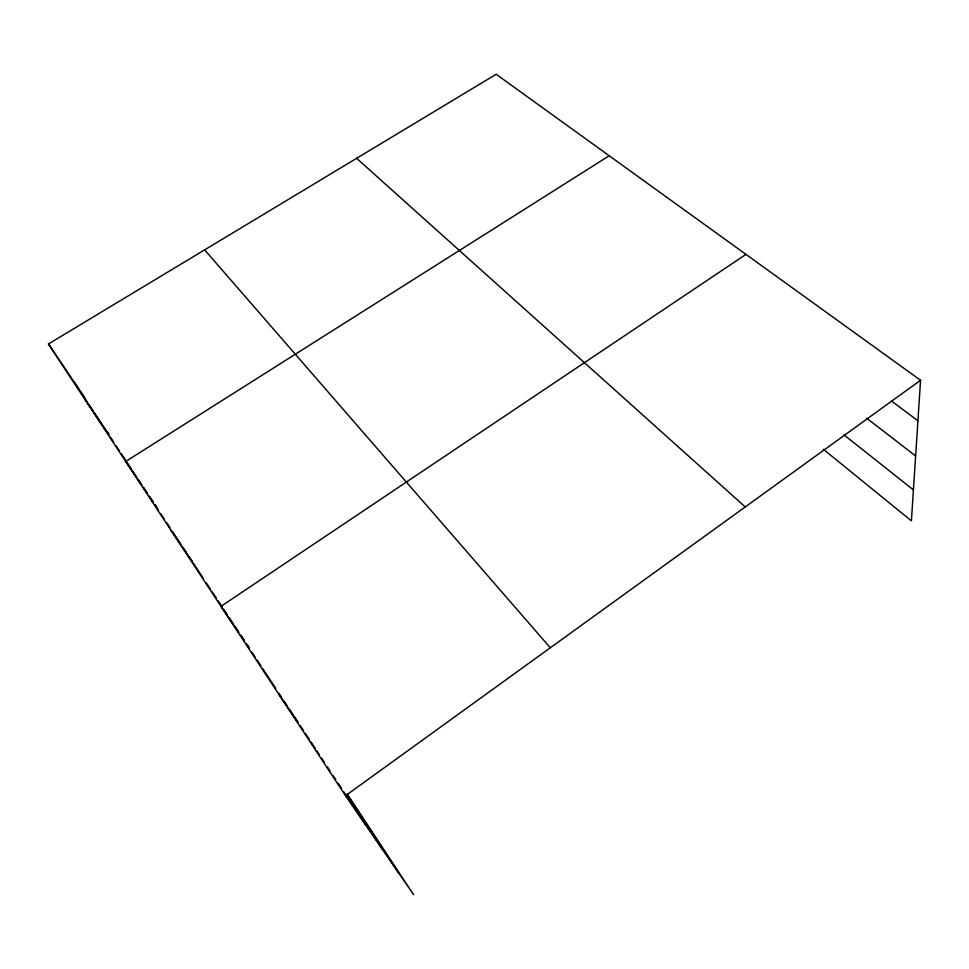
<?xml version="1.0" encoding="UTF-8"?>
<svg xmlns="http://www.w3.org/2000/svg" width="969" height="969" viewBox="0 0 969 969"><rect width="100%" height="100%" fill="white"/><g stroke="black" fill="none" stroke-linecap="round" stroke-linejoin="round"><path stroke-width="1.45" d="M347.193 793.974L413.63 894.738L345.521 795.731L48.45 343.959L496.176 74.262L920.55 380.272L911.405 520.862L823.371 449.301M345.521 795.731L920.55 380.272M745.948 254.375L220.993 606.352L238.677 632.297M609.186 155.755L125.728 461.474L141.68 484.997M891.432 400.972L917.909 420.764M866.516 418.099L915.632 455.939M843.999 434.887L913.416 489.902M356.64 158.31L745.234 506.932M204.653 249.869L550.307 647.776M279.29 695.003L297.822 722.099M170.738 529.934L192.31 561.645M240.36 634.768L244.539 640.897L241.233 635.955M247.022 644.542L248.682 646.965M85.175 399.797L107.983 433.47L94.926 413.63M143.364 487.48L147.567 493.669M153.368 502.221L149.238 496.128L153.381 502.451M155.028 504.655L156.675 507.102M48.45 343.959L71.258 377.68M74.601 382.622L78.792 388.811M80.463 391.282L84.642 397.472M346.878 794.374L398.804 873.19M107.632 432.101L109.255 434.584M346.781 795.258L382.428 849.389M72.069 378.915L87.573 402.474M89.209 404.957L93.29 411.159M110.454 437.237L113.748 442.252M116.232 446.006L119.526 451.021M121.173 453.528L125.304 459.803M126.951 462.31L131.081 468.572M132.729 471.079L136.035 476.094M138.506 479.861L141.801 484.875M143.46 487.383L147.579 493.657M155.028 504.97L158.347 510.009M160.83 513.788L164.149 518.815M166.632 522.594L169.938 527.633M172.421 531.4L180.706 543.997M183.189 547.764L186.508 552.802M188.991 556.581L192.31 561.608M193.134 562.868L203.09 577.996M206.397 583.035L210.552 589.334M212.211 591.853L216.353 598.152M218.013 600.671L222.155 606.969M223.815 609.489L227.134 614.528M229.617 618.307L232.935 623.358M235.431 627.137L238.737 632.176M246.174 643.464L249.457 648.455M251.916 652.198L255.198 657.188M256.846 659.683L260.952 665.921M262.587 668.416L275.729 688.378M279.011 693.356L281.47 697.099M283.941 700.841L287.224 705.832M289.683 709.574L292.965 714.565M294.612 717.06L297.895 722.05M300.354 725.793L303.648 730.796M305.296 733.291L309.402 739.541M311.049 742.048L315.167 748.298M316.815 750.793L319.273 754.548M321.744 758.303L324.215 762.046M327.51 767.048L329.969 770.803M333.263 775.794L335.734 779.548M338.193 783.303L341.488 788.294M343.959 792.048L365.349 824.546"/></g></svg>
